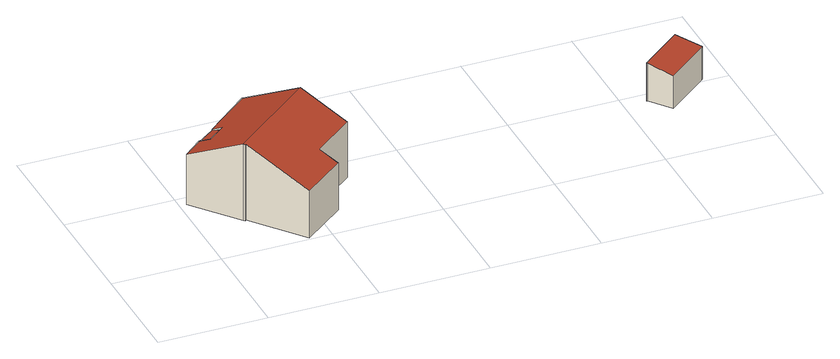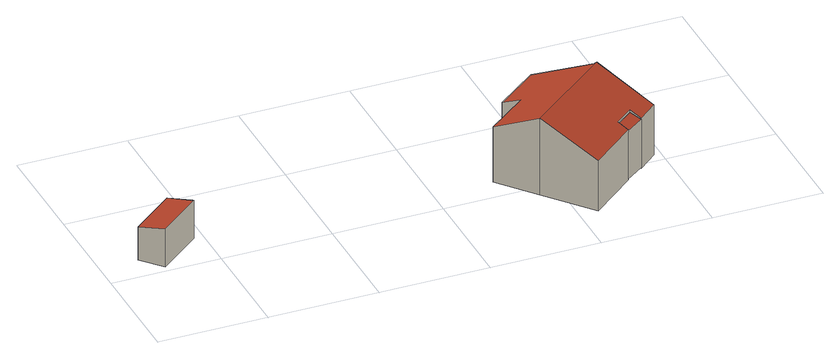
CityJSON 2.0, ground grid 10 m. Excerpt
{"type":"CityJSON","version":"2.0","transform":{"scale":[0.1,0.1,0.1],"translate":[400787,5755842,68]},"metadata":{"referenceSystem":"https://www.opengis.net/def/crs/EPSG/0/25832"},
"CityObjects":{
"building1":{"type":"Building","attributes":{"Gemeindeschluessel":"05515000","Geometrietyp2DReferenz":"3000","function":"51009_1610","roofType":"2100","measuredHeight":5.18},"geometry":[{"type":"Solid","lod":"2","boundaries":[[[[0,1,2,3]],[[4,5,1,0]],[[6,7,5,4]],[[3,2,7,6]],[[4,0,3,6]],[[1,5,7,2]]]],"semantics":{"surfaces":[{"type":"WallSurface"},{"type":"RoofSurface"},{"type":"GroundSurface"}],"values":[[0,0,0,0,1,2]]}}]},
"building2":{"type":"Building","attributes":{"Gemeindeschluessel":"05515000","Geometrietyp2DReferenz":"3000","function":"31001_1000","roofType":"3100","measuredHeight":7.43},"address":[{"country":"Germany","locality":"Münster","thoroughfareNumber":"47","thoroughfareName":"Woestenkamp"}],"geometry":[{"type":"Solid","lod":"2","boundaries":[[[[8,9,10,11]],[[12,13,9,8]],[[14,15,13,12]],[[16,17,15,14]],[[18,19,17,16]],[[20,21,19,18]],[[22,23,21,20]],[[24,25,23,22]],[[26,27,25,24]],[[28,29,27,26]],[[30,31,29,28]],[[32,33,31,30]],[[34,35,33,32]],[[11,10,35,34]],[[28,26,24,22,20,18,16,30]],[[14,12,8,11,34,32,30,16]],[[9,13,15,17,19,21,23,25,27,29,31,33,35,10]]]],"semantics":{"surfaces":[{"type":"WallSurface"},{"type":"RoofSurface"},{"type":"GroundSurface"}],"values":[[0,0,0,0,0,0,0,0,0,0,0,0,0,0,1,1,2]]}}]},
"building3":{"type":"Building","attributes":{"Gemeindeschluessel":"05515000","Geometrietyp2DReferenz":"3000","function":"51009_1610","roofType":"2100","measuredHeight":3.75},"geometry":[{"type":"Solid","lod":"2","boundaries":[[[[36,37,38,39]],[[40,41,37,36]],[[42,43,41,40]],[[44,45,43,42]],[[46,47,45,44]],[[39,38,47,46]],[[44,42,40,36,39,46]],[[37,41,43,45,47,38]]]],"semantics":{"surfaces":[{"type":"WallSurface"},{"type":"RoofSurface"},{"type":"GroundSurface"}],"values":[[0,0,0,0,0,0,1,2]]}}]}
},
"vertices":[
[47,110,52],[47,110,1],[41,118,1],[41,118,48],[31,97,52],[31,97,1],[24,105,48],[24,105,1],
[80,2,46],[80,2,0],[119,33,0],[119,33,46],[42,48,74],[42,48,0],[41,47,74],[41,47,0],[40,48,75],[40,48,0],[6,90,49],[6,90,0],[24,105,49],[24,105,0],[31,97,54],[31,97,0],[47,110,54],[47,110,0],[41,118,49],[41,118,0],[83,153,49],[83,153,0],[118,111,75],[118,111,0],[146,77,54],[146,77,0],[108,47,54],[108,47,0],
[416,75,47],[416,75,10],[431,56,10],[431,56,42],[415,76,47],[415,76,10],[454,108,47],[454,108,10],[471,89,42],[471,89,10],[470,88,42],[470,88,10]
]}
